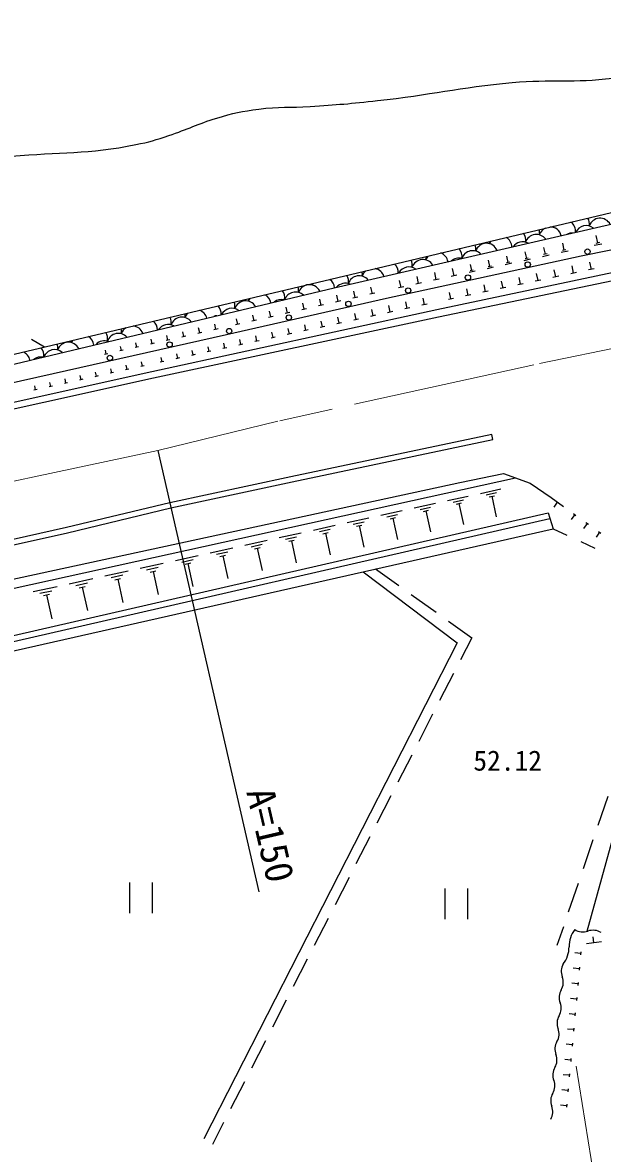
# Model space of a CAD drawing. Units: millimetres, scale not verified. Extents: x 40000 to 680000, y 20000 to 380000.
# Drawn here: x 280886 to 318807, y 247132 to 321088 of the extents above; entities that cross this region are included whole.
import ezdxf
from ezdxf.enums import TextEntityAlignment as Align

# ---------------------------------------------------------------- set-up
doc = ezdxf.new("R2010")
doc.units = ezdxf.units.MM
doc.header["$LTSCALE"] = 1000
doc.linetypes.add('CHAIN', pattern=[18.5, 12, -1.5, 3.5, -1.5])
for name, color, linetype, lineweight in [('M-BGD', 7, 'Continuous', 25), ('M-BMK', 2, 'CHAIN', 13), ('M-BMK-SRVR', 3, 'Continuous', 25), ('M-STR-HTXT', 7, 'Continuous', 13)]:
    doc.layers.add(name, color=color, linetype=linetype, lineweight=lineweight)
doc.styles.add('ＭＳ ゴシック', font='')
doc.styles.get('ＭＳ ゴシック').set_extended_font_data('MS Gothic')

msp = doc.modelspace()

# ---------------------------------------------------------------- linework, layer by layer
at = {"layer": 'M-BGD'}
for p, q in [((318499, 306675), (318401, 307164)), ((315076, 305938), (314981, 306378)), ((316422, 306234), (316196, 306185)), ((316309, 306209), (316211, 306661)), ((318768, 306602), (318279, 306504)), ((318622, 306700), (318377, 306650)), ((311447, 305141), (311359, 305547)), ((312645, 305404), (312554, 305821)), ((314092, 305609), (313664, 305516)), ((313962, 305693), (313748, 305647)), ((313855, 305670), (313762, 306099)), ((315320, 305876), (314880, 305780)), ((315186, 305962), (314966, 305914)), ((316560, 306145), (316108, 306047)), ((307940, 304273), (307839, 304739)), ((309105, 304526), (309001, 305005)), ((310478, 304824), (310084, 304739)), ((310358, 304902), (310161, 304859)), ((310260, 304880), (310174, 305275)), ((311672, 305084), (311266, 304995)), ((311548, 305163), (311345, 305119)), ((312876, 305345), (312459, 305255)), ((312749, 305427), (312541, 305382)), ((315761, 304459), (315663, 304927)), ((317114, 304745), (316734, 304665)), ((316924, 304705), (316824, 305179)), ((318276, 304990), (317896, 304910)), ((318086, 304950), (317986, 305424)), ((305642, 303774), (305547, 304212)), ((306966, 304062), (306605, 303983)), ((306786, 304023), (306687, 304474)), ((308126, 304314), (307754, 304233)), ((309297, 304568), (308913, 304485)), ((312307, 303731), (312213, 304178)), ((313635, 304011), (313272, 303934)), ((313453, 303972), (313357, 304426)), ((314789, 304254), (314420, 304176)), ((314605, 304215), (314507, 304676)), ((315949, 304499), (315574, 304420)), ((301527, 302848), (301432, 303267)), ((302645, 303102), (302548, 303524)), ((303932, 303396), (303594, 303319)), ((303763, 303357), (303667, 303781)), ((305818, 303812), (305467, 303736)), ((308902, 303012), (308811, 303439)), ((310205, 303287), (309858, 303214)), ((310031, 303250), (309940, 303684)), ((311343, 303527), (310990, 303453)), ((311167, 303490), (311074, 303930)), ((312486, 303768), (312128, 303693)), ((299304, 302340), (299213, 302740)), ((300576, 302631), (300248, 302556)), ((300412, 302593), (300318, 303003)), ((301695, 302886), (301359, 302809)), ((302813, 303141), (302476, 303064)), ((304930, 302154), (304838, 302576)), ((306049, 302398), (305957, 302819)), ((307336, 302678), (306999, 302605)), ((307168, 302641), (307076, 303062)), ((309072, 303048), (308731, 302976)), ((296029, 301594), (295945, 301963)), ((297264, 301875), (296961, 301806)), ((297113, 301841), (297026, 302220)), ((298360, 302125), (298048, 302054)), ((298204, 302090), (298115, 302479)), ((299463, 302377), (299144, 302304)), ((301597, 301428), (301512, 301818)), ((302700, 301668), (302612, 302069)), ((303975, 301946), (303646, 301874)), ((303811, 301910), (303721, 302322)), ((305099, 302191), (304761, 302117)), ((306218, 302434), (305881, 302361)), ((292475, 300788), (292400, 301119)), ((293668, 301057), (293393, 300995)), ((293531, 301026), (293453, 301370)), ((295098, 301381), (294811, 301316)), ((294954, 301349), (294872, 301708)), ((296177, 301627), (295882, 301560)), ((298341, 300719), (298263, 301078)), ((299418, 300954), (299338, 301323)), ((300655, 301223), (300352, 301157)), ((300503, 301190), (300421, 301570)), ((301753, 301462), (301441, 301394)), ((302860, 301703), (302539, 301633)), ((281459, 300388), (282325, 299889)), ((289369, 300090), (289303, 300383)), ((290516, 300348), (290272, 300293)), ((290394, 300320), (290325, 300626)), ((291557, 300582), (291302, 300524)), ((291429, 300553), (291358, 300871)), ((292607, 300818), (292342, 300758)), ((295161, 300027), (295090, 300354)), ((296348, 300285), (296078, 300227)), ((296213, 300256), (296140, 300593)), ((297412, 300517), (297134, 300456)), ((297273, 300487), (297197, 300834)), ((298485, 300751), (298198, 300688)), ((299566, 300986), (299271, 300922)), ((286354, 299412), (286297, 299667)), ((287457, 299659), (287242, 299611)), ((287349, 299635), (287289, 299904)), ((288466, 299887), (288242, 299836)), ((288354, 299861), (288291, 300142)), ((289486, 300116), (289252, 300063)), ((292052, 299350), (291986, 299653)), ((293207, 299601), (292958, 299547)), ((293082, 299574), (293015, 299885)), ((294245, 299827), (293991, 299772)), ((294118, 299800), (294049, 300117)), ((295292, 300055), (295031, 299998)), ((286457, 299435), (286252, 299388)), ((288733, 298625), (288671, 298908)), ((290124, 298930), (289893, 298880)), ((290009, 298905), (289946, 299194)), ((291146, 299153), (290909, 299101)), ((291028, 299127), (290963, 299423)), ((292174, 299376), (291931, 299323)), ((285719, 297957), (285659, 298230)), ((286832, 298203), (286611, 298154)), ((286722, 298179), (286660, 298455)), ((287838, 298426), (287614, 298377)), ((287726, 298402), (287664, 298681)), ((288846, 298650), (288620, 298600)), ((281734, 297073), (281676, 297335)), ((282833, 297316), (282621, 297269)), ((282727, 297293), (282668, 297558)), ((283829, 297537), (283615, 297490)), ((283722, 297514), (283663, 297781)), ((284828, 297759), (284611, 297711)), ((284719, 297735), (284659, 298005)), ((285829, 297981), (285610, 297932)), ((281839, 297096), (281629, 297049)), ((272817, 282458), (313133, 291317)), ((308671, 289825), (310035, 290124)), ((310824, 290298), (312172, 290594)), ((311198, 290203), (311872, 290351)), ((311403, 290072), (311740, 290146)), ((311572, 290109), (311868, 288761)), ((315453, 290022), (316266, 289440)), ((304318, 288868), (305713, 289175)), ((306503, 289348), (307882, 289651)), ((306885, 289252), (307575, 289403)), ((307096, 289117), (307440, 289193)), ((309049, 289729), (309731, 289879)), ((309257, 289596), (309598, 289671)), ((309428, 289634), (309727, 288270)), ((315860, 289731), (315627, 289406)), ((276237, 280080), (315255, 289024)), ((276942, 279839), (315374, 288648)), ((302118, 288385), (303529, 288695)), ((302510, 288286), (303215, 288441)), ((304705, 288770), (305403, 288924)), ((304918, 288634), (305267, 288711)), ((305093, 288673), (305399, 287278)), ((307268, 289155), (307571, 287776)), ((315255, 289024), (315584, 287982)), ((316998, 288916), (316765, 288591)), ((316917, 288974), (317079, 288858)), ((277593, 279388), (315584, 287982)), ((297670, 287407), (299113, 287724)), ((299902, 287898), (301329, 288211)), ((300298, 287798), (301011, 287955)), ((300515, 287659), (300872, 287737)), ((300694, 287698), (301007, 286271)), ((302725, 288148), (303078, 288226)), ((302901, 288187), (303211, 286776)), ((315584, 287982), (316492, 287563)), ((317811, 288334), (317578, 288009)), ((317730, 288392), (317892, 288276)), ((318624, 287752), (318391, 287426)), ((318543, 287810), (318706, 287693)), ((295421, 286913), (296880, 287234)), ((295826, 286811), (296556, 286971)), ((298070, 287306), (298792, 287465)), ((298290, 287165), (298651, 287245)), ((298470, 287205), (298787, 285762)), ((317400, 287144), (318308, 286725)), ((290875, 285914), (292366, 286242)), ((293156, 286415), (294632, 286740)), ((293565, 286312), (294303, 286474)), ((293790, 286168), (294159, 286249)), ((296048, 286669), (296413, 286749)), ((296231, 286709), (296551, 285250)), ((288576, 285409), (290085, 285741)), ((291289, 285810), (292034, 285974)), ((291516, 285664), (291889, 285746)), ((291702, 285705), (292030, 284213)), ((293975, 286209), (294299, 284733)), ((286262, 284900), (287787, 285236)), ((286685, 284794), (287447, 284961)), ((288995, 285303), (289749, 285469)), ((289225, 285156), (289602, 285239)), ((289414, 285198), (289745, 283689)), ((303972, 285356), (305490, 284270)), ((281581, 283872), (283140, 284215)), ((283930, 284388), (285472, 284727)), ((284358, 284280), (285129, 284450)), ((284593, 284130), (284978, 284214)), ((284786, 284172), (285124, 282630)), ((286917, 284645), (287299, 284729)), ((287108, 284687), (287443, 283162)), ((282014, 283763), (282793, 283934)), ((282251, 283611), (282641, 283696)), ((282446, 283654), (282789, 282095)), ((306303, 283688), (307930, 282524)), ((308743, 281942), (310261, 280856)), ((310261, 280856), (309524, 279417)), ((309069, 278527), (308158, 276746)), ((307702, 275856), (306791, 274076)), ((306335, 273186), (305424, 271405)), ((304968, 270515), (304057, 268735)), ((319156, 270471), (318511, 268578)), ((303602, 267845), (302690, 266064)), ((318189, 267632), (317544, 265739)), ((287869, 264840), (287869, 262840)), ((289369, 264840), (289369, 262840)), ((302235, 265174), (301324, 263394)), ((317221, 264792), (316576, 262899)), ((308494, 264461), (308494, 262461)), ((309994, 264461), (309994, 262461)), ((300868, 262503), (299957, 260723)), ((316253, 261952), (315838, 260732)), ((318254, 260903), (318201, 261299)), ((318749, 260969), (317758, 260836)), ((299501, 259833), (298590, 258053)), ((317395, 260208), (316997, 260246)), ((317404, 260308), (317386, 260109)), ((317302, 259213), (316904, 259250)), ((317311, 259312), (317292, 259113)), ((317209, 258217), (316810, 258254)), ((317218, 258317), (317199, 258118)), ((298134, 257162), (297223, 255382)), ((317115, 257221), (316717, 257259)), ((317125, 257321), (317106, 257122)), ((317022, 256226), (316624, 256263)), ((317032, 256325), (317013, 256126)), ((316929, 255230), (316531, 255267)), ((316939, 255330), (316920, 255131)), ((296767, 254492), (295856, 252711)), ((316836, 254234), (316438, 254272)), ((316845, 254334), (316827, 254135)), ((316743, 253239), (316345, 253276)), ((316752, 253338), (316734, 253139)), ((316650, 252243), (316252, 252280)), ((316659, 252343), (316641, 252144)), ((295401, 251821), (294489, 250041)), ((316557, 251248), (316158, 251285)), ((316566, 251347), (316547, 251148)), ((316464, 250252), (316065, 250289)), ((316473, 250351), (316454, 250152)), ((294034, 249151), (293297, 247712))]:
    msp.add_line(p, q, dxfattribs=at)
for points in [[(236409, 290190), (276998, 298614), (301053, 304305), (321969, 309290), (336943, 312391), (346308, 314181), (355263, 315425), (365058, 316463), (377119, 317425), (383638, 317499), (396354, 317196), (412833, 316612), (440120, 315809), (446055, 315364), (454248, 314578), (463480, 313559), (478911, 310053), (487616, 308071)], [(236592, 289343), (277164, 298009), (301256, 303740), (322205, 308550), (337164, 311493), (346447, 313282), (355414, 314451), (365154, 315436), (377183, 316151), (383640, 316412), (396363, 316071), (412791, 315520), (440049, 314535), (445946, 314093), (454103, 313310), (463308, 312086), (478422, 308436), (486018, 306410)], [(484708, 305794), (468145, 309077), (460584, 310458), (455480, 311229), (443794, 312652), (441193, 312829), (428659, 313460), (416714, 314041), (405754, 314597), (398809, 314874), (386653, 314891), (378757, 314689), (368496, 314125), (352527, 312501), (344404, 311482), (331465, 308780), (326468, 307642), (317430, 305822), (304677, 303053), (294230, 300671), (282891, 298120), (242377, 289023)], [(481531, 304173), (481053, 304171), (476422, 305022), (460183, 308289), (445396, 308502), (438711, 308610), (431267, 309762), (422258, 310976), (414381, 311566), (407523, 312054), (400022, 312368), (389988, 312312), (378488, 312097), (368924, 311486), (357153, 310353), (342063, 308273), (334614, 307030), (321590, 304643), (308084, 301820), (289436, 297827), (246980, 288409), (232741, 285428)], [(481564, 304619), (481085, 304604), (476504, 305446), (459909, 308785), (445406, 308973), (438654, 309100), (431353, 310264), (422299, 311451), (414425, 312055), (407676, 312529), (400030, 312800), (389988, 312813), (378466, 312579), (368889, 311916), (357735, 310864), (341892, 308808), (334501, 307591), (321504, 305160), (307983, 302307), (289344, 298248), (246892, 288832), (237108, 286950)], [(272772, 283076), (309488, 291005), (312337, 291605), (314087, 290972), (315453, 290022)], [(303171, 285174), (309299, 280528), (292748, 248090)], [(317821, 261674), (321255, 274112), (325853, 283245)]]:
    msp.add_lwpolyline(points, dxfattribs=at)
msp.add_lwpolyline([(274020, 285543), (283822, 287729), (290584, 289349), (298510, 291060), (311642, 293829), (311572, 294159), (298439, 291390), (290509, 289678), (283746, 288058), (273946, 285873)], close=True, dxfattribs=at)
for centre in [(317834, 306108), (313921, 305265), (310012, 304416), (306103, 303567), (302198, 302693), (298298, 301803), (294398, 300914), (290496, 300036), (286594, 299158)]:
    msp.add_circle(centre, 175, dxfattribs=at)
for centre, radius, start, end in [((315393, 306964), 752, 14.57358, 92.44969), ((316298, 307447), 752, 153.91474, 161.11049), ((314849, 307834), 752, 349.01023, 355.26462), ((316298, 307447), 752, 353.77977, 52.89774), ((317747, 307060), 752, 50.1378, 155.72585), ((317203, 307930), 752, 349.01023, 30.27352), ((318653, 307543), 752, 27.2884, 161.11049), ((312134, 306385), 752, 1.94079, 59.96308), ((313039, 306868), 752, 349.01023, 35.75534), ((314488, 306481), 752, 35.59894, 161.11049), ((313944, 307351), 752, 349.01023, 15.37996), ((315393, 306964), 752, 114.36278, 161.11049), ((316842, 306577), 752, 86.96237, 118.90128), ((308874, 305806), 752, 349.01023, 41.46274), ((309779, 306288), 752, 349.01023, 20.5601), ((311228, 305902), 752, 22.49128, 161.11049), ((310684, 306771), 752, 349.01023, 0.62238), ((312134, 306385), 752, 146.8494, 161.11049), ((313583, 305998), 752, 60.84269, 145.02096), ((305614, 305226), 752, 349.01023, 25.79991), ((307064, 304840), 752, 30.59927, 161.11049), ((307969, 305323), 752, 138.705, 161.11049), ((306520, 305709), 752, 349.01023, 5.86842), ((307969, 305323), 752, 9.88026, 68.10747), ((309418, 304936), 752, 74.51679, 131.34686), ((310323, 305419), 752, 44.4519, 161.11049), ((303804, 304260), 752, 128.41499, 161.11049), ((302355, 304647), 752, 349.01023, 11.05144), ((303804, 304260), 752, 17.76105, 78.39748), ((304709, 304743), 752, 159.32033, 161.11049), ((303260, 305130), 752, 349.01023, 350.64479), ((304709, 304743), 752, 357.11634, 47.49214), ((306159, 304357), 752, 54.24833, 151.61532), ((299095, 304068), 752, 349.01023, 356.30744), ((300545, 303681), 752, 152.62008, 161.11049), ((300545, 303681), 752, 5.1663, 53.99931), ((301994, 303294), 752, 65.83705, 140.0266), ((301450, 304164), 752, 349.01023, 31.14759), ((302899, 303777), 752, 39.09394, 161.11049), ((296380, 302619), 752, 10.52094, 62.04633), ((297285, 303102), 752, 350.03509, 37.11651), ((298735, 302715), 752, 46.76737, 159.99507), ((298190, 303585), 752, 349.01023, 16.49827), ((299640, 303198), 752, 103.52749, 161.11049), ((299640, 303198), 752, 25.14602, 103.0919), ((293121, 302039), 752, 355.7015, 43.53351), ((294026, 302522), 752, 349.01023, 22.24664), ((295475, 302136), 752, 30.62775, 161.11049), ((296380, 302619), 752, 144.57306, 161.11049), ((294931, 303005), 752, 349.01023, 2.20021), ((297829, 302232), 752, 77.10408, 129.65836), ((289861, 301460), 752, 349.01023, 28.08756), ((291310, 301073), 752, 36.27804, 161.11049), ((292215, 301556), 752, 134.94424, 161.11049), ((290766, 301943), 752, 349.01023, 7.97581), ((292215, 301556), 752, 15.82783, 71.67515), ((293665, 301170), 752, 94.97333, 111.78911), ((294570, 301653), 752, 53.38723, 153.37521), ((286602, 300881), 752, 349.01023, 13.69733), ((288051, 300494), 752, 121.29499, 161.11049), ((288051, 300494), 752, 21.15589, 85.3244), ((288956, 300977), 752, 156.21716, 161.11049), ((287507, 301364), 752, 349.01023, 353.35565), ((288956, 300977), 752, 1.194, 50.40223), ((290405, 300590), 752, 60.72707, 146.03537), ((284791, 299915), 752, 148.65528, 161.11049), ((283342, 300302), 752, 349.01023, 359.33216), ((284791, 299915), 752, 6.57466, 57.96411), ((286241, 299528), 752, 69.27977, 137.48267), ((285696, 300398), 752, 349.01023, 34.09071), ((287146, 300011), 752, 42.17522, 161.11049), ((280627, 298853), 752, 11.89546, 66.68437), ((281532, 299336), 752, 351.5229, 40.34389), ((282981, 298949), 752, 48.42841, 158.33403), ((282437, 299819), 752, 349.01023, 19.42273), ((283886, 299432), 752, 26.55273, 161.11049), ((282076, 298466), 752, 80.40034, 126.3621), ((318432, 260667), 1807, 142.41534, 180.71476), ((317534, 262605), 992, 237.43927, 289.33381), ((318191, 260733), 992, 57.43927, 109.33381), ((314818, 260622), 1807, 322.41534, 0.71476), ((317063, 259028), 950, 148.82595, 201.88039), ((315300, 258320), 950, 328.82595, 21.88039), ((316925, 257337), 950, 148.82595, 201.88039), ((315162, 256629), 950, 328.82595, 21.88039), ((316788, 255645), 950, 148.82595, 201.88039), ((315025, 254937), 950, 328.82595, 21.88039), ((316650, 253954), 950, 148.82595, 201.88039), ((314887, 253246), 950, 328.82595, 21.88039), ((316513, 252262), 950, 148.82595, 201.88039), ((314750, 251555), 950, 328.82595, 21.88039), ((316375, 250571), 950, 148.82595, 201.88039), ((314612, 249863), 950, 328.82595, 21.88039)]:
    msp.add_arc(centre, radius, start, end, dxfattribs=at)
msp.add_open_spline([(219797, 287130), (219451, 288181), (219259, 288536), (218823, 289394), (217732, 291545), (216313, 292211), (214926, 294184), (214294, 295083), (214091, 295683), (213486, 296600), (213192, 297045), (213036, 297305), (212681, 297702), (211979, 298488), (211522, 298870), (210732, 299567), (209741, 300441), (209048, 300764), (208063, 301645), (206980, 302612), (206435, 303230), (205521, 304358), (205139, 304829), (204900, 305086), (204631, 305629), (204389, 306117), (204256, 306406), (204165, 306943), (204043, 307663), (204086, 308108), (204293, 308808), (204430, 309271), (204617, 309499), (204929, 309867), (205225, 310216), (205439, 310374), (205819, 310630), (206366, 310998), (206664, 311270), (207302, 311434), (208251, 311679), (208833, 311505), (209803, 311646), (211050, 311826), (211758, 311966), (212939, 312408), (214680, 313059), (215452, 313865), (217135, 314653), (218692, 315381), (219615, 315680), (221246, 316219), (223103, 316833), (224218, 316908), (226120, 317362), (226391, 317427), (226536, 317492), (226812, 317530), (227246, 317590), (227496, 317575), (227934, 317563), (229713, 317515), (230699, 317301), (232477, 317233), (234205, 317168), (235177, 317264), (236904, 317172), (238243, 317100), (238985, 316959), (240317, 316808), (242671, 316539), (243989, 316378), (246335, 316043), (247399, 315891), (248000, 315818), (249047, 315576), (250766, 315178), (251657, 314689), (253369, 314261), (255801, 313654), (257212, 313536), (259683, 313115), (262063, 312710), (263384, 312379), (265786, 312139), (267838, 311934), (269004, 312087), (271066, 312015), (272464, 311965), (273244, 311810), (274643, 311840), (276803, 311886), (278000, 312147), (280152, 312347), (283331, 312642), (285161, 312472), (288289, 313107), (289147, 313281), (289620, 313424), (290451, 313700), (291688, 314112), (292339, 314467), (293587, 314843), (294641, 315161), (295250, 315295), (296342, 315436), (297640, 315604), (298383, 315521), (299690, 315604), (301414, 315715), (302380, 315795), (304097, 315985), (307551, 316366), (309453, 316852), (312913, 317169), (315470, 317403), (316935, 317128), (319481, 317464), (321094, 317677), (321966, 317983), (323550, 318353), (325822, 318882), (327065, 319313), (329356, 319749), (330290, 319927), (330823, 319983), (331772, 320045), (332912, 320120), (333553, 319961), (334696, 319960), (335689, 319959), (336255, 319865), (337239, 320002), (339371, 320298), (340539, 320639), (342621, 321187), (343686, 321467), (344266, 321681), (345334, 321949), (348495, 322741), (350363, 322764), (353513, 323599), (356008, 324261), (357318, 324921), (359786, 325674), (360623, 325930), (361092, 326083), (361948, 326267), (363610, 326623), (364589, 326521), (366270, 326774), (367850, 327012), (368745, 327113), (370297, 327493), (371507, 327791), (372172, 328013), (373348, 328425), (374947, 328985), (375788, 329441), (377375, 330034), (379684, 330898), (380951, 331499), (383351, 332067), (384060, 332235), (384490, 332221), (385215, 332151), (387087, 331970), (388028, 331318), (389834, 330794), (392380, 330054), (393816, 329672), (396360, 328927), (398235, 328379), (399309, 328142), (401149, 327485), (403165, 326765), (404151, 326008), (406149, 325238), (407399, 324755), (408124, 324549), (409412, 324177), (410604, 323833), (411282, 323664), (412505, 323456), (413410, 323302), (413922, 323244), (414836, 323159), (417096, 322948), (417944, 323093), (420647, 323272)], degree=3, knots=[0, 0, 0, 0, 1, 1, 1, 2, 2, 2, 3, 3, 3, 4, 4, 4, 5, 5, 5, 6, 6, 6, 7, 7, 7, 8, 8, 8, 9, 9, 9, 10, 10, 10, 11, 11, 11, 12, 12, 12, 13, 13, 13, 14, 14, 14, 15, 15, 15, 16, 16, 16, 17, 17, 17, 18, 18, 18, 19, 19, 19, 20, 20, 20, 21, 21, 21, 22, 22, 22, 23, 23, 23, 24, 24, 24, 25, 25, 25, 26, 26, 26, 27, 27, 27, 28, 28, 28, 29, 29, 29, 30, 30, 30, 31, 31, 31, 32, 32, 32, 33, 33, 33, 34, 34, 34, 35, 35, 35, 36, 36, 36, 37, 37, 37, 38, 38, 38, 39, 39, 39, 40, 40, 40, 41, 41, 41, 42, 42, 42, 43, 43, 43, 44, 44, 44, 45, 45, 45, 46, 46, 46, 47, 47, 47, 48, 48, 48, 49, 49, 49, 50, 50, 50, 51, 51, 51, 52, 52, 52, 53, 53, 53, 54, 54, 54, 55, 55, 55, 56, 56, 56, 57, 57, 57, 58, 58, 58, 59, 59, 59, 60, 60, 60, 61, 61, 61, 62, 62, 62, 63, 63, 63, 63], dxfattribs=at)
at = {"layer": 'M-BMK'}
msp.add_lwpolyline([(366001, 307026), (364448, 306868), (357249, 306069), (344689, 304431), (339390, 303606), (326455, 301219), (314320, 298707), (297585, 295021), (289724, 293108), (282975, 291659), (269681, 288824)], dxfattribs=at)
at = {"layer": 'M-BMK-SRVR'}
msp.add_line((289724, 293108), (296332, 264228), dxfattribs=at)
at = {"layer": 'M-STR-HTXT'}
msp.add_line((317096, 252832), (318327, 245111), dxfattribs=at)

# ---------------------------------------------------------------- texts
at = {"layer": 'M-BGD', "style": 'ＭＳ ゴシック'}
msp.add_text('52.12', height=1320, dxfattribs=at).set_placement((310367, 271768), align=Align.BOTTOM_LEFT)
at = {"layer": 'M-BMK-SRVR', "style": 'ＭＳ ゴシック'}
msp.add_text('A=150', height=1833, rotation=283.025, dxfattribs=at).set_placement((296399, 270991), align=Align.MIDDLE_LEFT)

doc.saveas('drawing.dxf')
